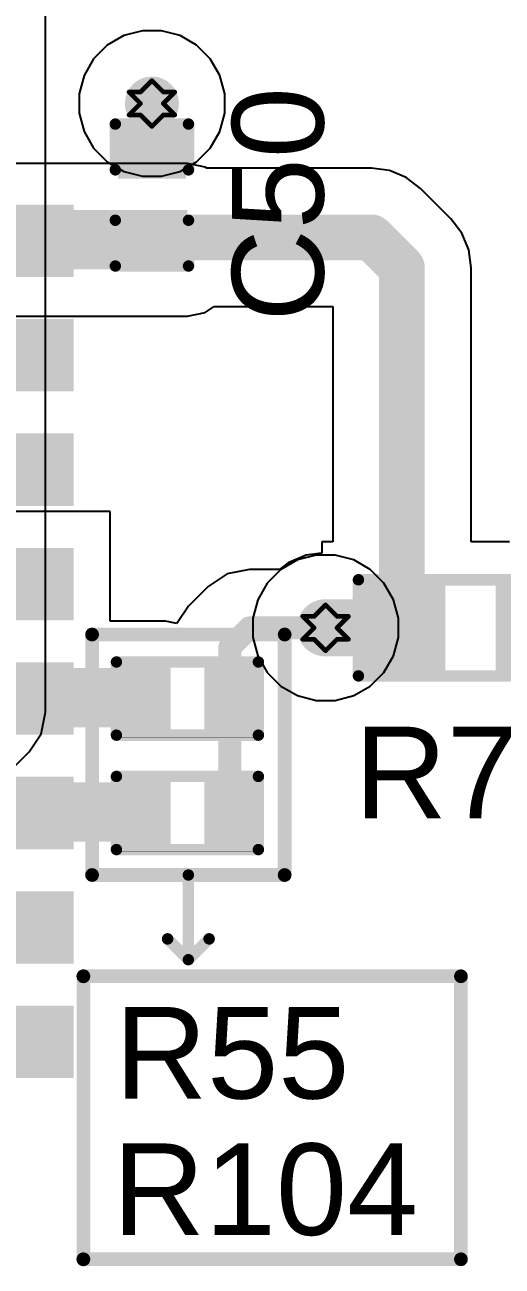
# Model space of a CAD drawing. Header units: inches. Extents: x -3 to 5437, y -3 to 5435.
# Drawn here: x 168.52 to 173.81, y 68.88 to 82.66 of the extents above; entities that cross this region are included whole.
import ezdxf

# ---------------------------------------------------------------- set-up
doc = ezdxf.new("R2010")
doc.units = ezdxf.units.IN
for name, color, linetype in [('Bottom Layer', 5, 'Continuous'), ('Bottom Solder', 6, 'Continuous'), ('Drill Drawing', 1, 'Continuous'), ('GND', 16, 'Continuous'), ('PWR', 76, 'Continuous'), ('Top Layer', 1, 'Continuous'), ('Top Overlay', 2, 'Continuous'), ('Top Paste', 8, 'Continuous'), ('Top Solder', 216, 'Continuous'), ('Via Holes', 16, 'Continuous')]:
    doc.layers.add(name, color=color, linetype=linetype)
doc.styles.add('Arial', font='', dxfattribs={"height": 0.2})
doc.styles.get('Arial').set_extended_font_data('Arial')

# ---------------------------------------------------------------- blocks, each defined once
blk = doc.blocks.new('SOIC_16_280')
at = {"layer": 'Top Layer'}
for points in [[(-3.475, 4.745), (-1.925, 4.745), (-1.925, 4.145), (-3.475, 4.145)], [(1.925, 4.745), (3.475, 4.745), (3.475, 4.145), (1.925, 4.145)], [(-3.475, 3.475), (-1.925, 3.475), (-1.925, 2.875), (-3.475, 2.875)], [(1.925, 3.475), (3.475, 3.475), (3.475, 2.875), (1.925, 2.875)], [(-3.475, 2.205), (-1.925, 2.205), (-1.925, 1.605), (-3.475, 1.605)], [(1.925, 2.205), (3.475, 2.205), (3.475, 1.605), (1.925, 1.605)], [(-3.475, 0.935), (-1.925, 0.935), (-1.925, 0.335), (-3.475, 0.335)], [(1.925, 0.935), (3.475, 0.935), (3.475, 0.335), (1.925, 0.335)], [(-3.475, -0.335), (-1.925, -0.335), (-1.925, -0.935), (-3.475, -0.935)], [(1.925, -0.335), (3.475, -0.335), (3.475, -0.935), (1.925, -0.935)], [(-3.475, -1.605), (-1.925, -1.605), (-1.925, -2.205), (-3.475, -2.205)], [(1.925, -1.605), (3.475, -1.605), (3.475, -2.205), (1.925, -2.205)], [(-3.475, -2.875), (-1.925, -2.875), (-1.925, -3.475), (-3.475, -3.475)], [(1.925, -2.875), (3.475, -2.875), (3.475, -3.475), (1.925, -3.475)], [(-3.475, -4.145), (-1.925, -4.145), (-1.925, -4.745), (-3.475, -4.745)], [(1.925, -4.145), (3.475, -4.145), (3.475, -4.745), (1.925, -4.745)]]:
    blk.add_hatch(color=1, dxfattribs=at).paths.add_polyline_path(points)
at = {"layer": 'Top Overlay'}
blk.add_hatch(color=2, dxfattribs=at).paths.add_polyline_path([(-1.811, 4.191), (-1.532, 4.191), (-1.532, 4.648), (-1.811, 4.648)])
at = {"layer": 'Top Paste'}
for points in [[(-3.475, 4.745), (-1.925, 4.745), (-1.925, 4.145), (-3.475, 4.145)], [(1.925, 4.745), (3.475, 4.745), (3.475, 4.145), (1.925, 4.145)], [(-3.475, 3.475), (-1.925, 3.475), (-1.925, 2.875), (-3.475, 2.875)], [(1.925, 3.475), (3.475, 3.475), (3.475, 2.875), (1.925, 2.875)], [(-3.475, 2.205), (-1.925, 2.205), (-1.925, 1.605), (-3.475, 1.605)], [(1.925, 2.205), (3.475, 2.205), (3.475, 1.605), (1.925, 1.605)], [(-3.475, 0.935), (-1.925, 0.935), (-1.925, 0.335), (-3.475, 0.335)], [(1.925, 0.935), (3.475, 0.935), (3.475, 0.335), (1.925, 0.335)], [(-3.475, -0.335), (-1.925, -0.335), (-1.925, -0.935), (-3.475, -0.935)], [(1.925, -0.335), (3.475, -0.335), (3.475, -0.935), (1.925, -0.935)], [(-3.475, -1.605), (-1.925, -1.605), (-1.925, -2.205), (-3.475, -2.205)], [(1.925, -1.605), (3.475, -1.605), (3.475, -2.205), (1.925, -2.205)], [(-3.475, -2.875), (-1.925, -2.875), (-1.925, -3.475), (-3.475, -3.475)], [(1.925, -2.875), (3.475, -2.875), (3.475, -3.475), (1.925, -3.475)], [(-3.475, -4.145), (-1.925, -4.145), (-1.925, -4.745), (-3.475, -4.745)], [(1.925, -4.145), (3.475, -4.145), (3.475, -4.745), (1.925, -4.745)]]:
    blk.add_hatch(color=8, dxfattribs=at).paths.add_polyline_path(points)
at = {"layer": 'Top Solder'}
for points in [[(-3.577, 4.847), (-1.823, 4.847), (-1.823, 4.043), (-3.577, 4.043)], [(1.823, 4.847), (3.577, 4.847), (3.577, 4.043), (1.823, 4.043)], [(-3.577, 3.577), (-1.823, 3.577), (-1.823, 2.773), (-3.577, 2.773)], [(1.823, 3.577), (3.577, 3.577), (3.577, 2.773), (1.823, 2.773)], [(-3.577, 2.307), (-1.823, 2.307), (-1.823, 1.503), (-3.577, 1.503)], [(1.823, 2.307), (3.577, 2.307), (3.577, 1.503), (1.823, 1.503)], [(-3.577, 1.037), (-1.823, 1.037), (-1.823, 0.233), (-3.577, 0.233)], [(1.823, 1.037), (3.577, 1.037), (3.577, 0.233), (1.823, 0.233)], [(-3.577, -0.233), (-1.823, -0.233), (-1.823, -1.037), (-3.577, -1.037)], [(1.823, -0.233), (3.577, -0.233), (3.577, -1.037), (1.823, -1.037)], [(-3.577, -1.503), (-1.823, -1.503), (-1.823, -2.307), (-3.577, -2.307)], [(1.823, -1.503), (3.577, -1.503), (3.577, -2.307), (1.823, -2.307)], [(-3.577, -2.773), (-1.823, -2.773), (-1.823, -3.577), (-3.577, -3.577)], [(1.823, -2.773), (3.577, -2.773), (3.577, -3.577), (1.823, -3.577)], [(-3.577, -4.043), (-1.823, -4.043), (-1.823, -4.847), (-3.577, -4.847)], [(1.823, -4.043), (3.577, -4.043), (3.577, -4.847), (1.823, -4.847)]]:
    blk.add_hatch(color=216, dxfattribs=at).paths.add_polyline_path(points)
at = {"layer": 'Top Overlay'}
for points in [[(-2.014, 5.004, 0.127, 0.127, 0), (2.024, 5.004, 0.127, 0.127, 0)], [(-2.014, 4.902, 0.127, 0.127, 0), (-2.014, 5.004, 0.127, 0.127, 0)], [(2.029, 4.902, 0.127, 0.127, 0), (2.029, 5.002, 0.127, 0.127, 0)], [(-3.818, 4.343, 0.2, 0.2, 0), (-3.818, 4.597, 0.2, 0.2, 0)], [(-3.818, 4.597, 0.2, 0.2, 0), (-3.691, 4.47, 0.2, 0.2, 0)], [(-3.818, 4.343, 0.2, 0.2, 0), (-3.691, 4.47, 0.2, 0.2, 0)], [(-2.014, -5.004, 0.127, 0.127, 0), (-2.014, -4.902, 0.127, 0.127, 0)], [(-2.014, -5.004, 0.127, 0.127, 0), (2.024, -5.004, 0.127, 0.127, 0)], [(2.029, -5.002, 0.127, 0.127, 0), (2.029, -4.902, 0.127, 0.127, 0)]]:
    blk.add_lwpolyline(points, format="xyseb", dxfattribs=at)
for points in [[(-2.046, 5.004, 0.0635, 0.0635, 1), (-1.982, 5.004, 0.0635, 0.0635, 1)], [(-2.046, 5.004, 0.0635, 0.0635, 1), (-1.982, 5.004, 0.0635, 0.0635, 1)], [(-2.046, 4.902, 0.0635, 0.0635, 1), (-1.982, 4.902, 0.0635, 0.0635, 1)], [(1.993, 5.004, 0.0635, 0.0635, 1), (2.056, 5.004, 0.0635, 0.0635, 1)], [(1.998, 5.002, 0.0635, 0.0635, 1), (2.061, 5.002, 0.0635, 0.0635, 1)], [(1.998, 4.902, 0.0635, 0.0635, 1), (2.061, 4.902, 0.0635, 0.0635, 1)], [(-3.868, 4.597, 0.1, 0.1, 1), (-3.768, 4.597, 0.1, 0.1, 1)], [(-3.868, 4.597, 0.1, 0.1, 1), (-3.768, 4.597, 0.1, 0.1, 1)], [(-3.741, 4.47, 0.1, 0.1, 1), (-3.641, 4.47, 0.1, 0.1, 1)], [(-3.741, 4.47, 0.1, 0.1, 1), (-3.641, 4.47, 0.1, 0.1, 1)], [(-3.868, 4.343, 0.1, 0.1, 1), (-3.768, 4.343, 0.1, 0.1, 1)], [(-3.868, 4.343, 0.1, 0.1, 1), (-3.768, 4.343, 0.1, 0.1, 1)], [(-2.046, -4.902, 0.0635, 0.0635, 1), (-1.982, -4.902, 0.0635, 0.0635, 1)], [(-2.046, -5.004, 0.0635, 0.0635, 1), (-1.982, -5.004, 0.0635, 0.0635, 1)], [(-2.046, -5.004, 0.0635, 0.0635, 1), (-1.982, -5.004, 0.0635, 0.0635, 1)], [(1.993, -5.004, 0.0635, 0.0635, 1), (2.056, -5.004, 0.0635, 0.0635, 1)], [(1.998, -4.902, 0.0635, 0.0635, 1), (2.061, -4.902, 0.0635, 0.0635, 1)], [(1.998, -5.002, 0.0635, 0.0635, 1), (2.061, -5.002, 0.0635, 0.0635, 1)]]:
    blk.add_lwpolyline(points, format="xyseb", close=True, dxfattribs=at)
blk = doc.blocks.new('R___0402_292')
at = {"layer": 'Top Layer'}
for points in [[(-0.699, -0.318), (-0.699, 0.318), (-0.241, 0.318), (-0.241, -0.318)], [(0.241, -0.318), (0.241, 0.318), (0.699, 0.318), (0.699, -0.318)]]:
    blk.add_hatch(color=1, dxfattribs=at).paths.add_polyline_path(points)
at = {"layer": 'Top Paste'}
for points in [[(-0.699, -0.318), (-0.699, 0.318), (-0.241, 0.318), (-0.241, -0.318)], [(0.241, -0.318), (0.241, 0.318), (0.699, 0.318), (0.699, -0.318)]]:
    blk.add_hatch(color=8, dxfattribs=at).paths.add_polyline_path(points)
at = {"layer": 'Top Solder'}
for points in [[(-0.754, -0.373), (-0.754, 0.373), (-0.186, 0.373), (-0.186, -0.373)], [(0.186, -0.373), (0.186, 0.373), (0.754, 0.373), (0.754, -0.373)]]:
    blk.add_hatch(color=216, dxfattribs=at).paths.add_polyline_path(points)
at = {"layer": 'Top Overlay'}
for points in [[(-0.787, 0.406, 0.127, 0.127, 0), (0.787, 0.406, 0.127, 0.127, 0)], [(-0.787, -0.406, 0.127, 0.127, 0), (-0.787, 0.406, 0.127, 0.127, 0)], [(0.787, -0.406, 0.127, 0.127, 0), (0.787, 0.406, 0.127, 0.127, 0)], [(-0.787, -0.406, 0.127, 0.127, 0), (0.787, -0.406, 0.127, 0.127, 0)], [(-0.813, -0.432, 0.00323, 0.00323, 0), (0.813, -0.432, 0.00323, 0.00323, 0)]]:
    blk.add_lwpolyline(points, format="xyseb", dxfattribs=at)
for points in [[(-0.819, 0.406, 0.0635, 0.0635, 1), (-0.756, 0.406, 0.0635, 0.0635, 1)], [(-0.819, 0.406, 0.0635, 0.0635, 1), (-0.756, 0.406, 0.0635, 0.0635, 1)], [(0.756, 0.406, 0.0635, 0.0635, 1), (0.819, 0.406, 0.0635, 0.0635, 1)], [(0.756, 0.406, 0.0635, 0.0635, 1), (0.819, 0.406, 0.0635, 0.0635, 1)], [(-0.819, -0.406, 0.0635, 0.0635, 1), (-0.756, -0.406, 0.0635, 0.0635, 1)], [(-0.819, -0.406, 0.0635, 0.0635, 1), (-0.756, -0.406, 0.0635, 0.0635, 1)], [(0.756, -0.406, 0.0635, 0.0635, 1), (0.819, -0.406, 0.0635, 0.0635, 1)], [(0.756, -0.406, 0.0635, 0.0635, 1), (0.819, -0.406, 0.0635, 0.0635, 1)], [(-0.814, -0.432, 0.00161, 0.00161, 1), (-0.812, -0.432, 0.00161, 0.00161, 1)], [(0.812, -0.432, 0.00161, 0.00161, 1), (0.814, -0.432, 0.00161, 0.00161, 1)]]:
    blk.add_lwpolyline(points, format="xyseb", close=True, dxfattribs=at)
blk = doc.blocks.new('RES_0603_388')
at = {"layer": 'Top Layer'}
for points in [[(-0.381, 0.4445), (-0.381, -0.4445), (-1.143, -0.4445), (-1.143, 0.4445)], [(1.143, 0.4445), (1.143, -0.4445), (0.381, -0.4445), (0.381, 0.4445)]]:
    blk.add_hatch(color=1, dxfattribs=at).paths.add_polyline_path(points)
at = {"layer": 'Top Paste'}
for points in [[(-0.381, 0.4445), (-0.381, -0.4445), (-1.143, -0.4445), (-1.143, 0.4445)], [(1.143, 0.4445), (1.143, -0.4445), (0.381, -0.4445), (0.381, 0.4445)]]:
    blk.add_hatch(color=8, dxfattribs=at).paths.add_polyline_path(points)
at = {"layer": 'Top Solder'}
for points in [[(-0.2794, 0.5461), (-0.2794, -0.5461), (-1.2446, -0.5461), (-1.2446, 0.5461)], [(1.2446, 0.5461), (1.2446, -0.5461), (0.2794, -0.5461), (0.2794, 0.5461)]]:
    blk.add_hatch(color=216, dxfattribs=at).paths.add_polyline_path(points)
at = {"layer": 'Top Overlay'}
for points in [[(-1.2446, 0.5334, 0.127, 0.127, 0), (-1.2446, -0.5334, 0.127, 0.127, 0)], [(1.2446, 0.5334, 0.127, 0.127, 0), (-1.2446, 0.5334, 0.127, 0.127, 0)], [(1.2446, 0.5334, 0.127, 0.127, 0), (1.2446, -0.5334, 0.127, 0.127, 0)], [(1.2446, -0.5334, 0.127, 0.127, 0), (-1.2446, -0.5334, 0.127, 0.127, 0)]]:
    blk.add_lwpolyline(points, format="xyseb", dxfattribs=at)
for points in [[(-1.27635, 0.5334, 0.0635, 0.0635, 1), (-1.21285, 0.5334, 0.0635, 0.0635, 1)], [(-1.27635, 0.5334, 0.0635, 0.0635, 1), (-1.21285, 0.5334, 0.0635, 0.0635, 1)], [(1.21285, 0.5334, 0.0635, 0.0635, 1), (1.27635, 0.5334, 0.0635, 0.0635, 1)], [(1.21285, 0.5334, 0.0635, 0.0635, 1), (1.27635, 0.5334, 0.0635, 0.0635, 1)], [(-1.27635, -0.5334, 0.0635, 0.0635, 1), (-1.21285, -0.5334, 0.0635, 0.0635, 1)], [(-1.27635, -0.5334, 0.0635, 0.0635, 1), (-1.21285, -0.5334, 0.0635, 0.0635, 1)], [(1.21285, -0.5334, 0.0635, 0.0635, 1), (1.27635, -0.5334, 0.0635, 0.0635, 1)], [(1.21285, -0.5334, 0.0635, 0.0635, 1), (1.27635, -0.5334, 0.0635, 0.0635, 1)]]:
    blk.add_lwpolyline(points, format="xyseb", close=True, dxfattribs=at)
blk = doc.blocks.new('R___0402_421')
at = {"layer": 'Top Layer'}
for points in [[(-0.699, -0.318), (-0.699, 0.318), (-0.241, 0.318), (-0.241, -0.318)], [(0.241, -0.318), (0.241, 0.318), (0.699, 0.318), (0.699, -0.318)]]:
    blk.add_hatch(color=1, dxfattribs=at).paths.add_polyline_path(points)
at = {"layer": 'Top Paste'}
for points in [[(-0.699, -0.318), (-0.699, 0.318), (-0.241, 0.318), (-0.241, -0.318)], [(0.241, -0.318), (0.241, 0.318), (0.699, 0.318), (0.699, -0.318)]]:
    blk.add_hatch(color=8, dxfattribs=at).paths.add_polyline_path(points)
at = {"layer": 'Top Solder'}
for points in [[(-0.754, -0.373), (-0.754, 0.373), (-0.186, 0.373), (-0.186, -0.373)], [(0.186, -0.373), (0.186, 0.373), (0.754, 0.373), (0.754, -0.373)]]:
    blk.add_hatch(color=216, dxfattribs=at).paths.add_polyline_path(points)
at = {"layer": 'Top Overlay'}
for points in [[(-0.787, 0.406, 0.127, 0.127, 0), (0.787, 0.406, 0.127, 0.127, 0)], [(-0.787, -0.406, 0.127, 0.127, 0), (-0.787, 0.406, 0.127, 0.127, 0)], [(0.787, -0.406, 0.127, 0.127, 0), (0.787, 0.406, 0.127, 0.127, 0)], [(-0.787, -0.406, 0.127, 0.127, 0), (0.787, -0.406, 0.127, 0.127, 0)], [(-0.813, -0.432, 0.00323, 0.00323, 0), (0.813, -0.432, 0.00323, 0.00323, 0)]]:
    blk.add_lwpolyline(points, format="xyseb", dxfattribs=at)
for points in [[(-0.819, 0.406, 0.0635, 0.0635, 1), (-0.756, 0.406, 0.0635, 0.0635, 1)], [(-0.819, 0.406, 0.0635, 0.0635, 1), (-0.756, 0.406, 0.0635, 0.0635, 1)], [(0.756, 0.406, 0.0635, 0.0635, 1), (0.819, 0.406, 0.0635, 0.0635, 1)], [(0.756, 0.406, 0.0635, 0.0635, 1), (0.819, 0.406, 0.0635, 0.0635, 1)], [(-0.819, -0.406, 0.0635, 0.0635, 1), (-0.756, -0.406, 0.0635, 0.0635, 1)], [(-0.819, -0.406, 0.0635, 0.0635, 1), (-0.756, -0.406, 0.0635, 0.0635, 1)], [(0.756, -0.406, 0.0635, 0.0635, 1), (0.819, -0.406, 0.0635, 0.0635, 1)], [(0.756, -0.406, 0.0635, 0.0635, 1), (0.819, -0.406, 0.0635, 0.0635, 1)], [(-0.814, -0.432, 0.00161, 0.00161, 1), (-0.812, -0.432, 0.00161, 0.00161, 1)], [(0.812, -0.432, 0.00161, 0.00161, 1), (0.814, -0.432, 0.00161, 0.00161, 1)]]:
    blk.add_lwpolyline(points, format="xyseb", close=True, dxfattribs=at)
blk = doc.blocks.new('C___0402_473')
at = {"layer": 'Top Layer'}
for points in [[(-0.699, -0.318), (-0.699, 0.318), (-0.241, 0.318), (-0.241, -0.318)], [(0.241, -0.318), (0.241, 0.318), (0.699, 0.318), (0.699, -0.318)]]:
    blk.add_hatch(color=1, dxfattribs=at).paths.add_polyline_path(points)
at = {"layer": 'Top Paste'}
for points in [[(-0.699, -0.318), (-0.699, 0.318), (-0.241, 0.318), (-0.241, -0.318)], [(0.241, -0.318), (0.241, 0.318), (0.699, 0.318), (0.699, -0.318)]]:
    blk.add_hatch(color=8, dxfattribs=at).paths.add_polyline_path(points)
at = {"layer": 'Top Solder'}
for points in [[(-0.758, -0.377), (-0.758, 0.377), (-0.181, 0.377), (-0.181, -0.377)], [(0.181, -0.377), (0.181, 0.377), (0.758, 0.377), (0.758, -0.377)]]:
    blk.add_hatch(color=216, dxfattribs=at).paths.add_polyline_path(points)
at = {"layer": 'Top Overlay'}
for points in [[(-0.787, 0.406, 0.127, 0.127, 0), (-0.787, -0.406, 0.127, 0.127, 0)], [(-0.787, 0.406, 0.127, 0.127, 0), (-0.279, 0.406, 0.127, 0.127, 0)], [(0.279, 0.406, 0.127, 0.127, 0), (0.787, 0.406, 0.127, 0.127, 0)], [(0.787, 0.406, 0.127, 0.127, 0), (0.787, -0.406, 0.127, 0.127, 0)], [(-0.787, -0.406, 0.127, 0.127, 0), (-0.279, -0.406, 0.127, 0.127, 0)], [(0.279, -0.406, 0.127, 0.127, 0), (0.787, -0.406, 0.127, 0.127, 0)]]:
    blk.add_lwpolyline(points, format="xyseb", dxfattribs=at)
for points in [[(-0.819, 0.406, 0.0635, 0.0635, 1), (-0.756, 0.406, 0.0635, 0.0635, 1)], [(-0.819, 0.406, 0.0635, 0.0635, 1), (-0.756, 0.406, 0.0635, 0.0635, 1)], [(-0.311, 0.406, 0.0635, 0.0635, 1), (-0.248, 0.406, 0.0635, 0.0635, 1)], [(0.248, 0.406, 0.0635, 0.0635, 1), (0.311, 0.406, 0.0635, 0.0635, 1)], [(0.756, 0.406, 0.0635, 0.0635, 1), (0.819, 0.406, 0.0635, 0.0635, 1)], [(0.756, 0.406, 0.0635, 0.0635, 1), (0.819, 0.406, 0.0635, 0.0635, 1)], [(-0.819, -0.406, 0.0635, 0.0635, 1), (-0.756, -0.406, 0.0635, 0.0635, 1)], [(-0.819, -0.406, 0.0635, 0.0635, 1), (-0.756, -0.406, 0.0635, 0.0635, 1)], [(-0.311, -0.406, 0.0635, 0.0635, 1), (-0.248, -0.406, 0.0635, 0.0635, 1)], [(0.248, -0.406, 0.0635, 0.0635, 1), (0.311, -0.406, 0.0635, 0.0635, 1)], [(0.756, -0.406, 0.0635, 0.0635, 1), (0.819, -0.406, 0.0635, 0.0635, 1)], [(0.756, -0.406, 0.0635, 0.0635, 1), (0.819, -0.406, 0.0635, 0.0635, 1)]]:
    blk.add_lwpolyline(points, format="xyseb", close=True, dxfattribs=at)

msp = doc.modelspace()

# ---------------------------------------------------------------- hatches: boundary and pattern name
at = {"layer": 'Bottom Layer'}
h = msp.add_hatch(color=5, dxfattribs=at)
edge = h.paths.add_edge_path()
edge.add_arc((169.926, 81.788), 0.3, 0, 360)
h = msp.add_hatch(color=5, dxfattribs=at)
edge = h.paths.add_edge_path()
edge.add_arc((171.853, 75.969), 0.3, 0, 360)
at = {"layer": 'Bottom Solder'}
h = msp.add_hatch(color=6, dxfattribs=at)
edge = h.paths.add_edge_path()
edge.add_arc((171.853, 75.969), 0.15, 0, 360)
at = {"layer": 'GND'}
h = msp.add_hatch(color=16, dxfattribs=at)
edge = h.paths.add_edge_path()
edge.add_arc((169.926, 81.788), 0.3, 0, 360)
h = msp.add_hatch(color=16, dxfattribs=at)
edge = h.paths.add_edge_path()
edge.add_arc((171.853, 75.969), 0.3, 0, 360)
at = {"layer": 'PWR'}
h = msp.add_hatch(color=76, dxfattribs=at)
edge = h.paths.add_edge_path()
edge.add_arc((169.926, 81.788), 0.3, 0, 360)
h = msp.add_hatch(color=76, dxfattribs=at)
edge = h.paths.add_edge_path()
edge.add_arc((171.853, 75.969), 0.3, 0, 360)
at = {"layer": 'Top Layer'}
h = msp.add_hatch(color=1, dxfattribs=at)
edge = h.paths.add_edge_path()
edge.add_arc((169.926, 81.788), 0.3, 0, 360)
for points in [[(167.406, 79.947), (170.32, 79.947), (170.32, 80.605), (167.406, 80.605)], [(167.406, 74.866), (170.078, 74.866), (170.078, 75.525), (167.406, 75.525)], [(167.406, 73.596), (170.078, 73.596), (170.078, 74.255), (167.406, 74.255)]]:
    msp.add_hatch(color=1, dxfattribs=at).paths.add_polyline_path(points)
h = msp.add_hatch(color=1, dxfattribs=at)
edge = h.paths.add_edge_path()
edge.add_arc((171.853, 75.969), 0.3, 0, 360)
at = {"layer": 'Top Solder'}
h = msp.add_hatch(color=216, dxfattribs=at)
edge = h.paths.add_edge_path()
edge.add_arc((171.853, 75.969), 0.15, 0, 360)
at = {"layer": 'Via Holes'}
h = msp.add_hatch(color=7, dxfattribs=at)
edge = h.paths.add_edge_path()
edge.add_arc((169.926, 81.788), 0.15, 0, 360)
h = msp.add_hatch(color=7, dxfattribs=at)
edge = h.paths.add_edge_path()
edge.add_arc((171.853, 75.969), 0.15, 0, 360)

# ---------------------------------------------------------------- linework, layer by layer
at = {"layer": 'Bottom Layer'}
for p, q in [((171.747, 76.777), (171.541, 76.722)), ((171.959, 76.777), (171.747, 76.777)), ((172.165, 76.722), (171.959, 76.777)), ((171.357, 76.616), (171.206, 76.466)), ((171.541, 76.722), (171.357, 76.616)), ((172.349, 76.616), (172.165, 76.722)), ((172.5, 76.466), (172.349, 76.616)), ((171.206, 76.466), (171.1, 76.281)), ((172.606, 76.281), (172.5, 76.466)), ((171.1, 76.281), (171.045, 76.076)), ((172.661, 76.076), (172.606, 76.281)), ((171.045, 76.076), (171.045, 75.863)), ((172.661, 75.863), (172.661, 76.076)), ((171.045, 75.863), (171.1, 75.658)), ((172.606, 75.658), (172.661, 75.863)), ((171.1, 75.658), (171.206, 75.473)), ((172.5, 75.473), (172.606, 75.658)), ((171.206, 75.473), (171.357, 75.323)), ((172.349, 75.323), (172.5, 75.473)), ((171.357, 75.323), (171.541, 75.217)), ((172.165, 75.217), (172.349, 75.323)), ((171.541, 75.217), (171.747, 75.161)), ((171.747, 75.161), (171.959, 75.161)), ((171.959, 75.161), (172.165, 75.217))]:
    msp.add_line(p, q, dxfattribs=at)
at = {"layer": 'Drill Drawing'}
for points in [[(169.799, 81.915, 0.0508, 0.0508, 0), (169.926, 82.042, 0.0508, 0.0508, 0)], [(169.926, 82.042, 0.0508, 0.0508, 0), (170.053, 81.915, 0.0508, 0.0508, 0)], [(169.672, 81.915, 0.0508, 0.0508, 0), (169.799, 81.788, 0.0508, 0.0508, 0)], [(169.672, 81.915, 0.0508, 0.0508, 0), (169.799, 81.915, 0.0508, 0.0508, 0)], [(170.053, 81.915, 0.0508, 0.0508, 0), (170.18, 81.915, 0.0508, 0.0508, 0)], [(170.053, 81.788, 0.0508, 0.0508, 0), (170.18, 81.915, 0.0508, 0.0508, 0)], [(169.672, 81.661, 0.0508, 0.0508, 0), (169.799, 81.788, 0.0508, 0.0508, 0)], [(170.053, 81.788, 0.0508, 0.0508, 0), (170.18, 81.661, 0.0508, 0.0508, 0)], [(169.672, 81.661, 0.0508, 0.0508, 0), (169.799, 81.661, 0.0508, 0.0508, 0)], [(169.799, 81.661, 0.0508, 0.0508, 0), (169.926, 81.534, 0.0508, 0.0508, 0)], [(169.926, 81.534, 0.0508, 0.0508, 0), (170.053, 81.661, 0.0508, 0.0508, 0)], [(170.053, 81.661, 0.0508, 0.0508, 0), (170.18, 81.661, 0.0508, 0.0508, 0)], [(171.726, 76.096, 0.0508, 0.0508, 0), (171.853, 76.223, 0.0508, 0.0508, 0)], [(171.853, 76.223, 0.0508, 0.0508, 0), (171.98, 76.096, 0.0508, 0.0508, 0)], [(171.599, 76.096, 0.0508, 0.0508, 0), (171.726, 75.969, 0.0508, 0.0508, 0)], [(171.599, 76.096, 0.0508, 0.0508, 0), (171.726, 76.096, 0.0508, 0.0508, 0)], [(171.98, 76.096, 0.0508, 0.0508, 0), (172.107, 76.096, 0.0508, 0.0508, 0)], [(171.98, 75.969, 0.0508, 0.0508, 0), (172.107, 76.096, 0.0508, 0.0508, 0)], [(171.599, 75.842, 0.0508, 0.0508, 0), (171.726, 75.969, 0.0508, 0.0508, 0)], [(171.98, 75.969, 0.0508, 0.0508, 0), (172.107, 75.842, 0.0508, 0.0508, 0)], [(171.599, 75.842, 0.0508, 0.0508, 0), (171.726, 75.842, 0.0508, 0.0508, 0)], [(171.726, 75.842, 0.0508, 0.0508, 0), (171.853, 75.715, 0.0508, 0.0508, 0)], [(171.853, 75.715, 0.0508, 0.0508, 0), (171.98, 75.842, 0.0508, 0.0508, 0)], [(171.98, 75.842, 0.0508, 0.0508, 0), (172.107, 75.842, 0.0508, 0.0508, 0)]]:
    msp.add_lwpolyline(points, format="xyseb", dxfattribs=at)
for points in [[(169.913, 82.042, 0.0254, 0.0254, 1), (169.939, 82.042, 0.0254, 0.0254, 1)], [(169.913, 82.042, 0.0254, 0.0254, 1), (169.939, 82.042, 0.0254, 0.0254, 1)], [(169.659, 81.915, 0.0254, 0.0254, 1), (169.685, 81.915, 0.0254, 0.0254, 1)], [(169.659, 81.915, 0.0254, 0.0254, 1), (169.685, 81.915, 0.0254, 0.0254, 1)], [(169.786, 81.915, 0.0254, 0.0254, 1), (169.812, 81.915, 0.0254, 0.0254, 1)], [(169.786, 81.915, 0.0254, 0.0254, 1), (169.812, 81.915, 0.0254, 0.0254, 1)], [(170.04, 81.915, 0.0254, 0.0254, 1), (170.066, 81.915, 0.0254, 0.0254, 1)], [(170.04, 81.915, 0.0254, 0.0254, 1), (170.066, 81.915, 0.0254, 0.0254, 1)], [(170.167, 81.915, 0.0254, 0.0254, 1), (170.193, 81.915, 0.0254, 0.0254, 1)], [(170.167, 81.915, 0.0254, 0.0254, 1), (170.193, 81.915, 0.0254, 0.0254, 1)], [(169.786, 81.788, 0.0254, 0.0254, 1), (169.812, 81.788, 0.0254, 0.0254, 1)], [(169.786, 81.788, 0.0254, 0.0254, 1), (169.812, 81.788, 0.0254, 0.0254, 1)], [(170.04, 81.788, 0.0254, 0.0254, 1), (170.066, 81.788, 0.0254, 0.0254, 1)], [(170.04, 81.788, 0.0254, 0.0254, 1), (170.066, 81.788, 0.0254, 0.0254, 1)], [(169.659, 81.661, 0.0254, 0.0254, 1), (169.685, 81.661, 0.0254, 0.0254, 1)], [(169.659, 81.661, 0.0254, 0.0254, 1), (169.685, 81.661, 0.0254, 0.0254, 1)], [(169.786, 81.661, 0.0254, 0.0254, 1), (169.812, 81.661, 0.0254, 0.0254, 1)], [(169.786, 81.661, 0.0254, 0.0254, 1), (169.812, 81.661, 0.0254, 0.0254, 1)], [(169.913, 81.534, 0.0254, 0.0254, 1), (169.939, 81.534, 0.0254, 0.0254, 1)], [(169.913, 81.534, 0.0254, 0.0254, 1), (169.939, 81.534, 0.0254, 0.0254, 1)], [(170.04, 81.661, 0.0254, 0.0254, 1), (170.066, 81.661, 0.0254, 0.0254, 1)], [(170.04, 81.661, 0.0254, 0.0254, 1), (170.066, 81.661, 0.0254, 0.0254, 1)], [(170.167, 81.661, 0.0254, 0.0254, 1), (170.193, 81.661, 0.0254, 0.0254, 1)], [(170.167, 81.661, 0.0254, 0.0254, 1), (170.193, 81.661, 0.0254, 0.0254, 1)], [(171.84, 76.223, 0.0254, 0.0254, 1), (171.866, 76.223, 0.0254, 0.0254, 1)], [(171.84, 76.223, 0.0254, 0.0254, 1), (171.866, 76.223, 0.0254, 0.0254, 1)], [(171.586, 76.096, 0.0254, 0.0254, 1), (171.612, 76.096, 0.0254, 0.0254, 1)], [(171.586, 76.096, 0.0254, 0.0254, 1), (171.612, 76.096, 0.0254, 0.0254, 1)], [(171.713, 76.096, 0.0254, 0.0254, 1), (171.739, 76.096, 0.0254, 0.0254, 1)], [(171.713, 76.096, 0.0254, 0.0254, 1), (171.739, 76.096, 0.0254, 0.0254, 1)], [(171.967, 76.096, 0.0254, 0.0254, 1), (171.993, 76.096, 0.0254, 0.0254, 1)], [(171.967, 76.096, 0.0254, 0.0254, 1), (171.993, 76.096, 0.0254, 0.0254, 1)], [(172.094, 76.096, 0.0254, 0.0254, 1), (172.12, 76.096, 0.0254, 0.0254, 1)], [(172.094, 76.096, 0.0254, 0.0254, 1), (172.12, 76.096, 0.0254, 0.0254, 1)], [(171.713, 75.969, 0.0254, 0.0254, 1), (171.739, 75.969, 0.0254, 0.0254, 1)], [(171.713, 75.969, 0.0254, 0.0254, 1), (171.739, 75.969, 0.0254, 0.0254, 1)], [(171.967, 75.969, 0.0254, 0.0254, 1), (171.993, 75.969, 0.0254, 0.0254, 1)], [(171.967, 75.969, 0.0254, 0.0254, 1), (171.993, 75.969, 0.0254, 0.0254, 1)], [(171.586, 75.842, 0.0254, 0.0254, 1), (171.612, 75.842, 0.0254, 0.0254, 1)], [(171.586, 75.842, 0.0254, 0.0254, 1), (171.612, 75.842, 0.0254, 0.0254, 1)], [(171.713, 75.842, 0.0254, 0.0254, 1), (171.739, 75.842, 0.0254, 0.0254, 1)], [(171.713, 75.842, 0.0254, 0.0254, 1), (171.739, 75.842, 0.0254, 0.0254, 1)], [(171.967, 75.842, 0.0254, 0.0254, 1), (171.993, 75.842, 0.0254, 0.0254, 1)], [(171.967, 75.842, 0.0254, 0.0254, 1), (171.993, 75.842, 0.0254, 0.0254, 1)], [(172.094, 75.842, 0.0254, 0.0254, 1), (172.12, 75.842, 0.0254, 0.0254, 1)], [(172.094, 75.842, 0.0254, 0.0254, 1), (172.12, 75.842, 0.0254, 0.0254, 1)], [(171.84, 75.715, 0.0254, 0.0254, 1), (171.866, 75.715, 0.0254, 0.0254, 1)], [(171.84, 75.715, 0.0254, 0.0254, 1), (171.866, 75.715, 0.0254, 0.0254, 1)]]:
    msp.add_lwpolyline(points, format="xyseb", close=True, dxfattribs=at)
at = {"layer": 'GND'}
for p, q in [((168.745, 75.032), (168.745, 82.784)), ((171.747, 76.777), (171.541, 76.722)), ((171.959, 76.777), (171.747, 76.777)), ((172.165, 76.722), (171.959, 76.777)), ((171.357, 76.616), (171.206, 76.466)), ((171.541, 76.722), (171.357, 76.616)), ((172.349, 76.616), (172.165, 76.722)), ((172.5, 76.466), (172.349, 76.616)), ((171.206, 76.466), (171.1, 76.281)), ((172.606, 76.281), (172.5, 76.466)), ((171.1, 76.281), (171.045, 76.076)), ((172.661, 76.076), (172.606, 76.281)), ((171.045, 76.076), (171.045, 75.863)), ((172.661, 75.863), (172.661, 76.076)), ((171.045, 75.863), (171.1, 75.658)), ((172.606, 75.658), (172.661, 75.863)), ((171.1, 75.658), (171.206, 75.473)), ((172.5, 75.473), (172.606, 75.658)), ((171.206, 75.473), (171.357, 75.323)), ((172.349, 75.323), (172.5, 75.473)), ((171.357, 75.323), (171.541, 75.217)), ((172.165, 75.217), (172.349, 75.323)), ((171.541, 75.217), (171.747, 75.161)), ((171.747, 75.161), (171.959, 75.161)), ((171.959, 75.161), (172.165, 75.217)), ((168.698, 74.794), (168.745, 75.032)), ((168.563, 74.593), (168.698, 74.794)), ((167.813, 73.843), (168.563, 74.593))]:
    msp.add_line(p, q, dxfattribs=at)
at = {"layer": 'PWR'}
for p, q in [((169.614, 82.541), (169.43, 82.435)), ((169.82, 82.596), (169.614, 82.541)), ((170.032, 82.596), (169.82, 82.596)), ((170.238, 82.541), (170.032, 82.596)), ((170.422, 82.435), (170.238, 82.541)), ((169.43, 82.435), (169.279, 82.284)), ((170.573, 82.284), (170.422, 82.435)), ((169.279, 82.284), (169.173, 82.1)), ((170.679, 82.1), (170.573, 82.284)), ((169.173, 82.1), (169.118, 81.894)), ((170.734, 81.894), (170.679, 82.1)), ((169.118, 81.894), (169.118, 81.682)), ((170.734, 81.682), (170.734, 81.894)), ((169.118, 81.682), (169.173, 81.476)), ((170.679, 81.476), (170.734, 81.682)), ((169.173, 81.476), (169.279, 81.292)), ((170.573, 81.292), (170.679, 81.476)), ((169.279, 81.292), (169.43, 81.141)), ((170.422, 81.141), (170.573, 81.292)), ((169.43, 81.141), (169.614, 81.035)), ((169.614, 81.035), (169.82, 80.98)), ((170.032, 80.98), (170.238, 81.035)), ((170.238, 81.035), (170.422, 81.141)), ((169.82, 80.98), (170.032, 80.98))]:
    msp.add_line(p, q, dxfattribs=at)
at = {"layer": 'Top Layer'}
for p, q in [((170.32, 81.123), (167.406, 81.123)), ((170.518, 81.083), (170.32, 81.123)), ((170.537, 81.071), (170.518, 81.083)), ((172.362, 81.071), (170.537, 81.071)), ((172.561, 81.044), (172.362, 81.071)), ((172.747, 80.968), (172.561, 81.044)), ((172.906, 80.846), (172.747, 80.968)), ((173.244, 80.507), (172.906, 80.846)), ((173.366, 80.348), (173.244, 80.507)), ((173.443, 80.163), (173.366, 80.348)), ((173.469, 79.964), (173.443, 80.163)), ((173.469, 76.922), (173.469, 79.964)), ((170.518, 79.468), (170.616, 79.534)), ((170.616, 79.534), (171.932, 79.534)), ((171.932, 79.534), (171.932, 76.922)), ((167.406, 79.429), (170.32, 79.429)), ((170.32, 79.429), (170.518, 79.468)), ((169.464, 77.262), (166.898, 77.262)), ((169.464, 76.043), (169.464, 77.262)), ((171.932, 76.922), (171.811, 76.922)), ((171.811, 76.922), (171.811, 76.797)), ((173.893, 76.922), (173.469, 76.922)), ((171.638, 76.774), (171.437, 76.691)), ((171.811, 76.797), (171.638, 76.774)), ((171.008, 76.617), (170.76, 76.568)), ((171.341, 76.617), (171.008, 76.617)), ((171.437, 76.691), (171.341, 76.617)), ((170.76, 76.568), (170.55, 76.427)), ((170.55, 76.427), (170.332, 76.209)), ((170.332, 76.209), (170.204, 76.018)), ((170.078, 76.043), (169.464, 76.043)), ((170.204, 76.018), (170.078, 76.043))]:
    msp.add_line(p, q, dxfattribs=at)
for points in [[(169.926, 80.302, 0.508, 0.508, 0), (172.362, 80.302, 0.508, 0.508, 0)], [(172.362, 80.302, 0.508, 0.508, 0), (172.7, 79.964, 0.508, 0.508, 0)], [(172.7, 75.969, 0.508, 0.508, 0), (172.7, 79.964, 0.508, 0.508, 0)], [(171.853, 75.969, 0.635, 0.635, 0), (172.7, 75.969, 0.635, 0.635, 0)], [(170.79, 75.752, 0.254, 0.254, 0), (171.008, 75.969, 0.254, 0.254, 0)], [(171.008, 75.969, 0.254, 0.254, 0), (171.853, 75.969, 0.254, 0.254, 0)], [(170.79, 73.914, 0.254, 0.254, 0), (170.79, 75.752, 0.254, 0.254, 0)]]:
    msp.add_lwpolyline(points, format="xyseb", dxfattribs=at)
for points in [[(169.799, 80.302, 0.254, 0.254, 1), (170.053, 80.302, 0.254, 0.254, 1)], [(172.235, 80.302, 0.254, 0.254, 1), (172.489, 80.302, 0.254, 0.254, 1)], [(172.235, 80.302, 0.254, 0.254, 1), (172.489, 80.302, 0.254, 0.254, 1)], [(172.573, 79.964, 0.254, 0.254, 1), (172.827, 79.964, 0.254, 0.254, 1)], [(172.573, 79.964, 0.254, 0.254, 1), (172.827, 79.964, 0.254, 0.254, 1)], [(171.694, 75.969, 0.318, 0.318, 1), (172.012, 75.969, 0.318, 0.318, 1)], [(172.542, 75.969, 0.318, 0.318, 1), (172.859, 75.969, 0.318, 0.318, 1)], [(172.573, 75.969, 0.254, 0.254, 1), (172.827, 75.969, 0.254, 0.254, 1)], [(170.944, 75.969, 0.127, 0.127, 1), (171.071, 75.969, 0.127, 0.127, 1)], [(170.944, 75.969, 0.127, 0.127, 1), (171.071, 75.969, 0.127, 0.127, 1)], [(171.79, 75.969, 0.127, 0.127, 1), (171.917, 75.969, 0.127, 0.127, 1)], [(170.726, 75.752, 0.127, 0.127, 1), (170.853, 75.752, 0.127, 0.127, 1)], [(170.726, 75.752, 0.127, 0.127, 1), (170.853, 75.752, 0.127, 0.127, 1)], [(170.726, 73.914, 0.127, 0.127, 1), (170.853, 73.914, 0.127, 0.127, 1)]]:
    msp.add_lwpolyline(points, format="xyseb", close=True, dxfattribs=at)
at = {"layer": 'Top Overlay'}
for points in [[(169.262, 75.895, 0.152, 0.152, 0), (171.399, 75.895, 0.152, 0.152, 0)], [(169.262, 73.226, 0.152, 0.152, 0), (169.262, 75.895, 0.152, 0.152, 0)], [(171.399, 73.226, 0.152, 0.152, 0), (171.399, 75.895, 0.152, 0.152, 0)], [(169.262, 73.226, 0.152, 0.152, 0), (171.399, 73.226, 0.152, 0.152, 0)], [(170.33, 72.286, 0.127, 0.127, 0), (170.33, 73.226, 0.127, 0.127, 0)], [(170.1, 72.517, 0.127, 0.127, 0), (170.33, 72.286, 0.127, 0.127, 0)], [(170.33, 72.286, 0.127, 0.127, 0), (170.561, 72.517, 0.127, 0.127, 0)], [(169.166, 72.102, 0.152, 0.152, 0), (173.355, 72.102, 0.152, 0.152, 0)], [(169.166, 68.961, 0.152, 0.152, 0), (169.166, 72.102, 0.152, 0.152, 0)], [(173.355, 68.961, 0.152, 0.152, 0), (173.355, 72.102, 0.152, 0.152, 0)], [(169.166, 68.961, 0.152, 0.152, 0), (173.355, 68.961, 0.152, 0.152, 0)]]:
    msp.add_lwpolyline(points, format="xyseb", dxfattribs=at)
for points in [[(169.224, 75.895, 0.0762, 0.0762, 1), (169.3, 75.895, 0.0762, 0.0762, 1)], [(169.224, 75.895, 0.0762, 0.0762, 1), (169.3, 75.895, 0.0762, 0.0762, 1)], [(171.361, 75.895, 0.0762, 0.0762, 1), (171.437, 75.895, 0.0762, 0.0762, 1)], [(171.361, 75.895, 0.0762, 0.0762, 1), (171.437, 75.895, 0.0762, 0.0762, 1)], [(169.224, 73.226, 0.0762, 0.0762, 1), (169.3, 73.226, 0.0762, 0.0762, 1)], [(169.224, 73.226, 0.0762, 0.0762, 1), (169.3, 73.226, 0.0762, 0.0762, 1)], [(171.361, 73.226, 0.0762, 0.0762, 1), (171.437, 73.226, 0.0762, 0.0762, 1)], [(171.361, 73.226, 0.0762, 0.0762, 1), (171.437, 73.226, 0.0762, 0.0762, 1)], [(170.299, 73.226, 0.0635, 0.0635, 1), (170.362, 73.226, 0.0635, 0.0635, 1)], [(170.068, 72.517, 0.0635, 0.0635, 1), (170.132, 72.517, 0.0635, 0.0635, 1)], [(170.529, 72.517, 0.0635, 0.0635, 1), (170.593, 72.517, 0.0635, 0.0635, 1)], [(170.299, 72.286, 0.0635, 0.0635, 1), (170.362, 72.286, 0.0635, 0.0635, 1)], [(170.299, 72.286, 0.0635, 0.0635, 1), (170.362, 72.286, 0.0635, 0.0635, 1)], [(170.299, 72.286, 0.0635, 0.0635, 1), (170.362, 72.286, 0.0635, 0.0635, 1)], [(169.127, 72.102, 0.0762, 0.0762, 1), (169.204, 72.102, 0.0762, 0.0762, 1)], [(169.127, 72.102, 0.0762, 0.0762, 1), (169.204, 72.102, 0.0762, 0.0762, 1)], [(173.317, 72.102, 0.0762, 0.0762, 1), (173.393, 72.102, 0.0762, 0.0762, 1)], [(173.317, 72.102, 0.0762, 0.0762, 1), (173.393, 72.102, 0.0762, 0.0762, 1)], [(169.127, 68.961, 0.0762, 0.0762, 1), (169.204, 68.961, 0.0762, 0.0762, 1)], [(169.127, 68.961, 0.0762, 0.0762, 1), (169.204, 68.961, 0.0762, 0.0762, 1)], [(173.317, 68.961, 0.0762, 0.0762, 1), (173.393, 68.961, 0.0762, 0.0762, 1)], [(173.317, 68.961, 0.0762, 0.0762, 1), (173.393, 68.961, 0.0762, 0.0762, 1)]]:
    msp.add_lwpolyline(points, format="xyseb", close=True, dxfattribs=at)

# ---------------------------------------------------------------- block references
for name, p, rotation in [('C___0402_473', (169.926, 80.772), 90), ('RES_0603_388', (173.462, 75.969), 180)]:
    msp.add_blockref(name, p, dxfattribs=dict(rotation=rotation))
for name, p in [('SOIC_16_280', (165.481, 75.819)), ('R___0402_292', (170.32, 75.184)), ('R___0402_421', (170.32, 73.914))]:
    msp.add_blockref(name, p)

# ---------------------------------------------------------------- texts
at = {"layer": 'Top Overlay', "style": 'Arial'}
msp.add_text('C50', height=1.016, rotation=90, dxfattribs=at).set_placement((171.831, 79.367))
for s, p in [('R79', (172.174, 73.856)), ('R55', (169.514, 70.745)), ('R104', (169.488, 69.231))]:
    msp.add_text(s, height=1.016, dxfattribs=at).set_placement(p)

doc.saveas('drawing.dxf')
